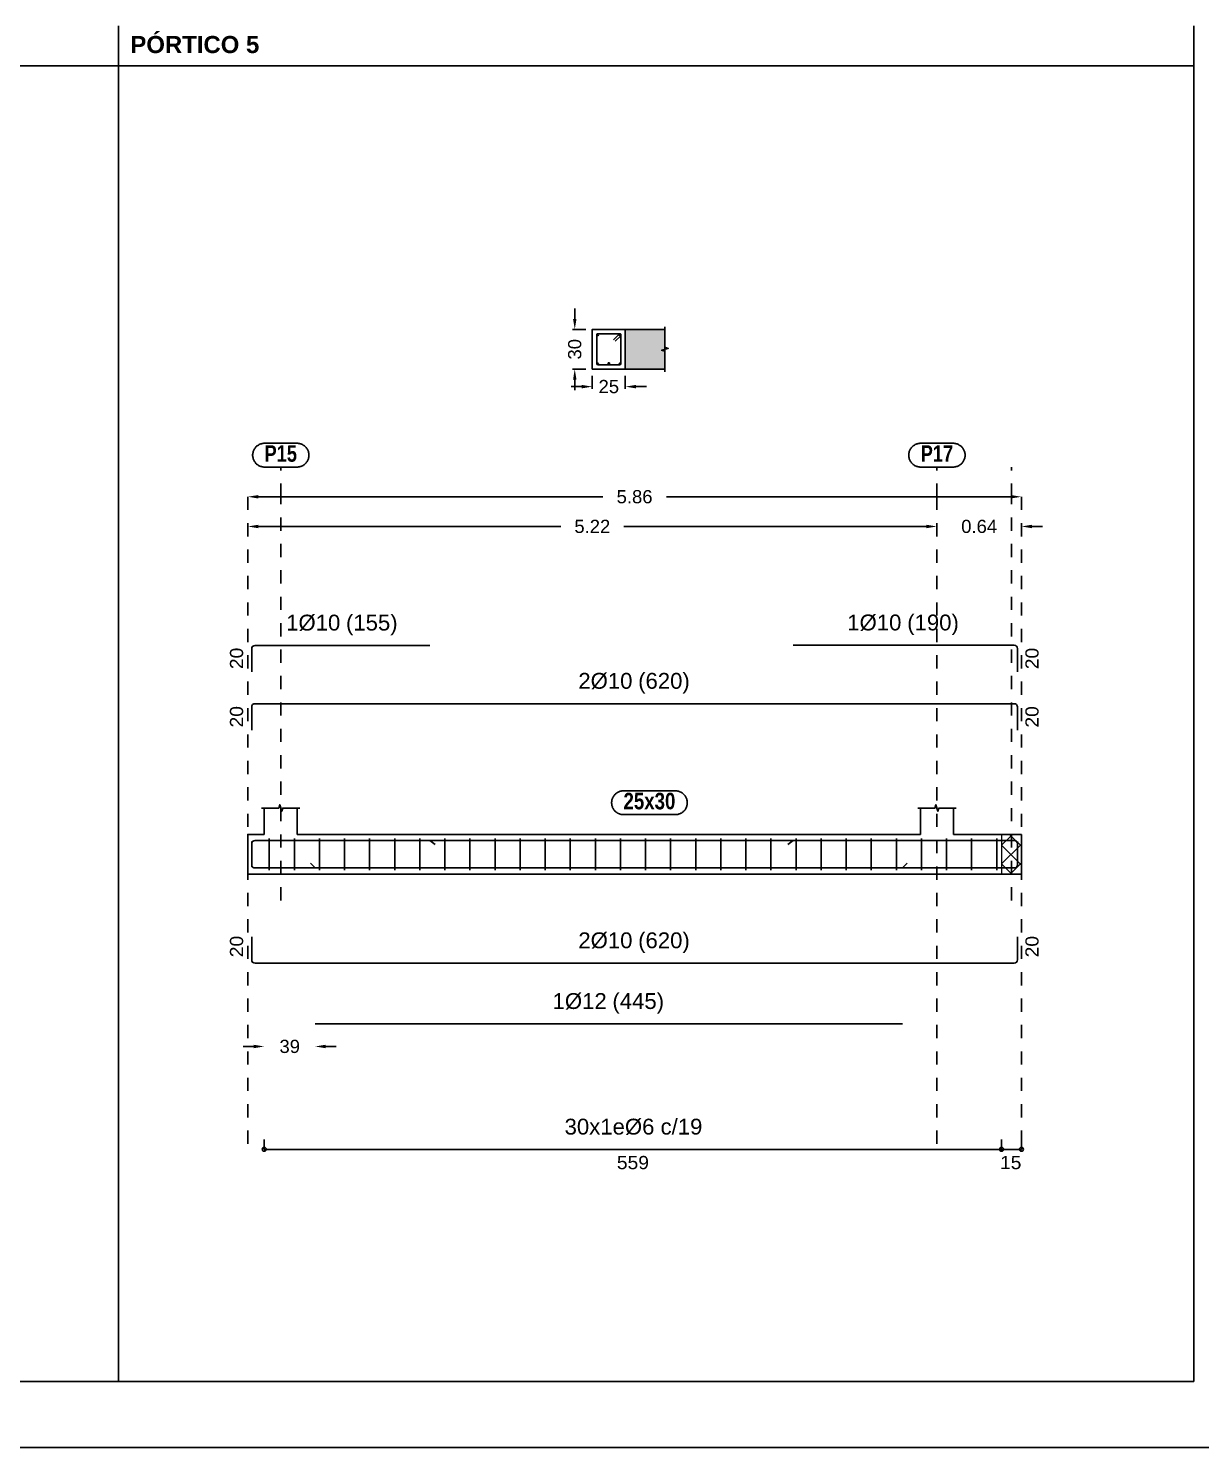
# Model space of a CAD drawing. Extents: x 2455 to 9764, y -806 to 181.
# Drawn here: x 4896.87 to 4905.75, y -582.59 to -571.84 of the extents above; entities that cross this region are included whole.
import ezdxf
from ezdxf.enums import TextEntityAlignment as Align

# ---------------------------------------------------------------- set-up
doc = ezdxf.new("R2010")
doc.units = 0
doc.header["$LTSCALE"] = 0.2
doc.header["$MEASUREMENT"] = 0
doc.linetypes.add('CYPE_RAYAPUNTO', pattern=[0.4125, 0.2025, -0.105, 0, -0.105])
doc.linetypes.add('PUNTOS2', pattern=[0.125, 0, -0.125])
doc.layers.add('01_cartela', color=6, linetype='CONTINUOUS', plot=False)
for name, color, linetype in [('01_cotas', 4, 'CONTINUOUS'), ('01_parcela', 7, 'CONTINUOUS'), ('01_primera', 5, 'CONTINUOUS'), ('01_texto cartela', 4, 'CONTINUOUS'), ('ALZ_CONT_NUDOS', 5, 'CONTINUOUS'), ('ALZ_CONT_VIG_HORMIGON', 5, 'CONTINUOUS'), ('ALZ_COT_COT_LIN_APOYOS', 120, 'CYPE_RAYAPUNTO'), ('ALZ_REF_REF_REFERENCIA', 3, 'CONTINUOUS'), ('ALZ_REF_TEXTO_REF_NOMBRE', 3, 'CONTINUOUS'), ('ARM_LONGITUDINAL_Ø10', 4, 'CONTINUOUS'), ('ARM_LONGITUDINAL_Ø12', 4, 'CONTINUOUS'), ('ARM_TRANSVERSAL_Ø6', 4, 'CONTINUOUS'), ('SEC_CONT_FORJADOS_SECCION', 8, 'CONTINUOUS'), ('SEC_CONT_VIG_HORMIGON_SECCION', 2, 'CONTINUOUS'), ('UNI_CORTANTES', 3, 'CONTINUOUS')]:
    doc.layers.add(name, color=color, linetype=linetype)
doc.layers.add('VIG_CARAS', color=5, linetype='CONTINUOUS', lineweight=9)
doc.styles.add('BERNARDO', font='GOTHICB.TTF')
doc.styles.add('CYPETXT_0.15', font='arial.ttf', dxfattribs={"height": 0.1})
doc.styles.add('Estilo1', font='swissel.ttf')
doc.styles.add('NIEVES2', font='sanss___.ttf')
doc.styles.add('NIEVES3', font='swisseb.ttf')
doc.styles.add('ROMANS', font='romans')
doc.dimstyles.new('DECIMAL-50', dxfattribs={"dimtxt": 0.08, "dimasz": 0.15, "dimexe": 0.05, "dimexo": 0.05, "dimgap": 0.09, "dimtad": 0, "dimzin": 0, "dimdsep": 46, "dimtxsty": 'ROMANS', "dimblk": 'DOTSMALL', "dimcen": 0.09, "dimclrt": 7, "dimadec": 0, "dimazin": 0, "dimtfac": 1.38, "dimtix": 1, "dimtofl": 0, "dimtmove": 2, "dimatfit": 3, "dimldrblk": 'OBLIQUE', "dimfxl": 1, "dimtolj": 1, "dimtzin": 0, "dimarcsym": 0})

# ---------------------------------------------------------------- blocks, each defined once
blk = doc.blocks.new('*D955')
at = {"layer": '01_cotas', "color": 0, "linetype": 'PUNTOS2', "lineweight": -2, "transparency": 16777216}
for p, q in [((4901.138, -574.468), (4901.138, -574.601)), ((4901.388, -574.468), (4901.388, -574.601))]:
    blk.add_line(p, q, dxfattribs=at)
at = {"layer": '01_cotas', "color": 0, "lineweight": -2, "transparency": 16777216}
for p, q in [((4901.058, -574.551), (4900.978, -574.551)), ((4901.468, -574.551), (4901.548, -574.551))]:
    blk.add_line(p, q, dxfattribs=at)
at = {"layer": '01_cotas', "color": 0, "transparency": 16777216}
for points in [[(4901.058, -574.538), (4901.058, -574.564), (4901.138, -574.551)], [(4901.468, -574.538), (4901.468, -574.564), (4901.388, -574.551)]]:
    blk.add_solid(points, dxfattribs=at)
at = {"layer": '01_cotas', "color": 5, "transparency": 16777216, "insert": (4901.263, -574.551), "char_height": 0.1, "attachment_point": 5, "style": 'Estilo1'}
blk.add_mtext('\\A1;25', dxfattribs=at)
blk = doc.blocks.new('*D956')
at = {"layer": '01_cotas', "color": 0, "lineweight": -2, "transparency": 16777216}
for p, q in [((4901.005, -574.038), (4901.005, -573.958)), ((4901.005, -574.498), (4901.005, -574.578))]:
    blk.add_line(p, q, dxfattribs=at)
at = {"layer": '01_cotas', "color": 0, "linetype": 'PUNTOS2', "lineweight": -2, "transparency": 16777216}
for p, q in [((4901.088, -574.118), (4900.955, -574.118)), ((4901.088, -574.418), (4900.955, -574.418))]:
    blk.add_line(p, q, dxfattribs=at)
at = {"layer": '01_cotas', "color": 0, "transparency": 16777216}
for points in [[(4900.992, -574.038), (4901.018, -574.038), (4901.005, -574.118)], [(4900.992, -574.498), (4901.018, -574.498), (4901.005, -574.418)]]:
    blk.add_solid(points, dxfattribs=at)
at = {"layer": '01_cotas', "color": 5, "transparency": 16777216, "insert": (4901.005, -574.268), "char_height": 0.1, "attachment_point": 5, "rotation": 90, "style": 'Estilo1'}
blk.add_mtext('\\A1;30', dxfattribs=at)
blk = doc.blocks.new('*D957')
at = {"layer": '01_cotas', "color": 0, "lineweight": -2, "transparency": 16777216}
for p, q in [((4898.608, -575.61), (4900.899, -575.61)), ((4903.668, -575.61), (4901.377, -575.61))]:
    blk.add_line(p, q, dxfattribs=at)
at = {"layer": '01_cotas', "color": 0, "transparency": 16777216}
for points in [[(4898.608, -575.597), (4898.608, -575.623), (4898.528, -575.61)], [(4903.668, -575.597), (4903.668, -575.623), (4903.748, -575.61)]]:
    blk.add_solid(points, dxfattribs=at)
at = {"layer": '01_cotas', "color": 5, "transparency": 16777216, "insert": (4901.138, -575.61), "char_height": 0.1, "attachment_point": 5, "style": 'Estilo1'}
blk.add_mtext('\\A1;5.22', dxfattribs=at)
blk = doc.blocks.new('*D958')
at = {"layer": '01_cotas', "color": 0, "lineweight": -2, "transparency": 16777216}
for p, q in [((4903.668, -575.61), (4903.588, -575.61)), ((4904.468, -575.61), (4904.548, -575.61))]:
    blk.add_line(p, q, dxfattribs=at)
at = {"layer": '01_cotas', "color": 0, "transparency": 16777216}
for points in [[(4903.668, -575.597), (4903.668, -575.623), (4903.748, -575.61)], [(4904.468, -575.597), (4904.468, -575.623), (4904.388, -575.61)]]:
    blk.add_solid(points, dxfattribs=at)
at = {"layer": '01_cotas', "color": 5, "transparency": 16777216, "insert": (4904.068, -575.61), "char_height": 0.1, "attachment_point": 5, "style": 'Estilo1'}
blk.add_mtext('\\A1;0.64', dxfattribs=at)
blk = doc.blocks.new('*D959')
at = {"layer": '01_cotas', "color": 0, "lineweight": -2, "transparency": 16777216}
for p, q in [((4898.608, -575.385), (4901.217, -575.385)), ((4904.308, -575.385), (4901.699, -575.385))]:
    blk.add_line(p, q, dxfattribs=at)
at = {"layer": '01_cotas', "color": 0, "transparency": 16777216}
for points in [[(4898.608, -575.372), (4898.608, -575.398), (4898.528, -575.385)], [(4904.308, -575.372), (4904.308, -575.398), (4904.388, -575.385)]]:
    blk.add_solid(points, dxfattribs=at)
at = {"layer": '01_cotas', "color": 5, "transparency": 16777216, "insert": (4901.458, -575.385), "char_height": 0.1, "attachment_point": 5, "style": 'Estilo1'}
blk.add_mtext('\\A1;5.86', dxfattribs=at)
blk = doc.blocks.new('*D960')
at = {"layer": '01_cotas', "color": 0, "lineweight": -2, "transparency": 16777216}
for p, q in [((4898.573, -579.548), (4898.493, -579.548)), ((4899.118, -579.548), (4899.198, -579.548))]:
    blk.add_line(p, q, dxfattribs=at)
at = {"layer": '01_cotas', "color": 0, "transparency": 16777216}
for points in [[(4898.573, -579.535), (4898.573, -579.561), (4898.653, -579.548)], [(4899.118, -579.535), (4899.118, -579.561), (4899.038, -579.548)]]:
    blk.add_solid(points, dxfattribs=at)
at = {"layer": '01_cotas', "color": 5, "transparency": 16777216, "insert": (4898.846, -579.548), "char_height": 0.1, "attachment_point": 5, "style": 'Estilo1'}
blk.add_mtext('\\A1;39', dxfattribs=at)

msp = doc.modelspace()

# ---------------------------------------------------------------- hatches: boundary and pattern name
at = {"layer": 'SEC_CONT_FORJADOS_SECCION', "true_color": 0xdad7d3}
msp.add_hatch(color=254, dxfattribs=at).paths.add_polyline_path([(4901.688, -574.118), (4901.388, -574.118), (4901.388, -574.418), (4901.688, -574.418)])

# ---------------------------------------------------------------- linework, layer by layer
at = {"layer": '01_cartela', "color": 3}
msp.add_lwpolyline([(4886.819, -561.051), (4886.819, -582.586), (4917.457, -582.586), (4917.457, -561.051)], close=True, dxfattribs=at)
at = {"layer": '01_parcela', "color": 7, "ltscale": 2.5}
for p, q in [((4897.549, -571.818), (4897.55, -582.086)), ((4905.693, -571.818), (4905.695, -582.086)), ((4905.695, -582.086), (4887.32, -582.086))]:
    msp.add_line(p, q, dxfattribs=at)
at = {"layer": '01_primera', "ltscale": 2.5}
msp.add_line((4887.318, -572.121), (4905.694, -572.121), dxfattribs=at)
at = {"layer": 'ALZ_CONT_NUDOS'}
for p, q in [((4898.653, -577.942), (4898.653, -577.742)), ((4898.903, -577.942), (4898.903, -577.742)), ((4903.623, -577.942), (4903.623, -577.742)), ((4903.873, -577.942), (4903.873, -577.742)), ((4904.388, -577.942), (4904.388, -578.242))]:
    msp.add_line(p, q, dxfattribs=at)
at = {"layer": 'ALZ_CONT_NUDOS', "lineweight": 0}
for p, q in [((4904.238, -578.024), (4904.32, -577.942)), ((4904.238, -578.165), (4904.388, -578.015)), ((4904.388, -578.032), (4904.298, -577.942)), ((4904.388, -578.174), (4904.238, -578.024)), ((4904.315, -578.242), (4904.238, -578.165)), ((4904.303, -578.242), (4904.388, -578.157))]:
    msp.add_line(p, q, dxfattribs=at)
at = {"layer": 'ALZ_CONT_NUDOS'}
for points in [[(4898.633, -577.742), (4898.763, -577.742), (4898.771, -577.717), (4898.786, -577.767), (4898.793, -577.742), (4898.923, -577.742)], [(4903.603, -577.742), (4903.733, -577.742), (4903.741, -577.717), (4903.756, -577.767), (4903.763, -577.742), (4903.893, -577.742)], [(4898.653, -577.942), (4898.528, -577.942), (4898.528, -578.242), (4898.653, -578.242), (4898.903, -578.242)], [(4904.238, -577.942), (4904.388, -577.942)], [(4903.623, -578.242), (4903.873, -578.242)], [(4904.238, -578.242), (4904.388, -578.242)]]:
    msp.add_lwpolyline(points, dxfattribs=at)
at = {"layer": 'ALZ_CONT_NUDOS', "lineweight": 0}
msp.add_lwpolyline([(4904.238, -577.942), (4904.238, -578.242), (4904.388, -578.242), (4904.388, -577.942), (4904.238, -577.942)], close=True, dxfattribs=at)
at = {"layer": 'ALZ_CONT_VIG_HORMIGON'}
for p, q in [((4898.903, -577.942), (4903.623, -577.942)), ((4903.873, -577.942), (4904.238, -577.942)), ((4898.903, -578.242), (4903.623, -578.242)), ((4903.873, -578.242), (4904.238, -578.242))]:
    msp.add_line(p, q, dxfattribs=at)
at = {"layer": 'ALZ_COT_COT_LIN_APOYOS'}
for p, q in [((4898.778, -575.385), (4898.778, -575.16)), ((4903.748, -575.385), (4903.748, -575.16)), ((4904.313, -575.385), (4904.313, -575.16)), ((4898.528, -575.385), (4898.528, -580.327)), ((4898.528, -575.385), (4898.528, -580.327)), ((4898.778, -578.442), (4898.778, -575.385)), ((4903.748, -575.385), (4903.748, -580.327)), ((4904.313, -578.442), (4904.313, -575.385)), ((4904.388, -575.385), (4904.388, -580.327)), ((4904.388, -575.385), (4904.388, -580.327))]:
    msp.add_line(p, q, dxfattribs=at)
at = {"layer": 'ALZ_REF_REF_REFERENCIA'}
for points in [[(4898.901, -574.98), (4898.907, -574.98), (4898.913, -574.981), (4898.919, -574.982), (4898.925, -574.983), (4898.931, -574.985), (4898.936, -574.987), (4898.942, -574.99), (4898.947, -574.993), (4898.952, -574.996), (4898.957, -574.999), (4898.961, -575.003), (4898.966, -575.007), (4898.97, -575.012), (4898.974, -575.017), (4898.977, -575.022), (4898.98, -575.027), (4898.983, -575.032), (4898.985, -575.038), (4898.987, -575.043), (4898.989, -575.049), (4898.99, -575.055), (4898.991, -575.061), (4898.991, -575.067), (4898.991, -575.073), (4898.991, -575.079), (4898.99, -575.085), (4898.989, -575.091), (4898.987, -575.097), (4898.985, -575.102), (4898.983, -575.108), (4898.98, -575.113), (4898.977, -575.118), (4898.974, -575.123), (4898.97, -575.128), (4898.966, -575.133), (4898.961, -575.137), (4898.957, -575.141), (4898.952, -575.144), (4898.947, -575.147), (4898.942, -575.15), (4898.936, -575.153), (4898.931, -575.155), (4898.925, -575.157), (4898.919, -575.158), (4898.913, -575.159), (4898.907, -575.16), (4898.901, -575.16), (4898.655, -575.16), (4898.649, -575.16), (4898.643, -575.159), (4898.637, -575.158), (4898.631, -575.157), (4898.626, -575.155), (4898.62, -575.153), (4898.614, -575.15), (4898.609, -575.147), (4898.604, -575.144), (4898.599, -575.141), (4898.595, -575.137), (4898.59, -575.133), (4898.586, -575.128), (4898.583, -575.123), (4898.579, -575.118), (4898.576, -575.113), (4898.573, -575.108), (4898.571, -575.102), (4898.569, -575.097), (4898.568, -575.091), (4898.566, -575.085), (4898.566, -575.079), (4898.565, -575.073), (4898.565, -575.067), (4898.566, -575.061), (4898.566, -575.055), (4898.568, -575.049), (4898.569, -575.043), (4898.571, -575.038), (4898.573, -575.032), (4898.576, -575.027), (4898.579, -575.022), (4898.583, -575.017), (4898.586, -575.012), (4898.59, -575.007), (4898.595, -575.003), (4898.599, -574.999), (4898.604, -574.996), (4898.609, -574.993), (4898.614, -574.99), (4898.62, -574.987), (4898.626, -574.985), (4898.631, -574.983), (4898.637, -574.982), (4898.643, -574.981), (4898.649, -574.98), (4898.655, -574.98), (4898.901, -574.98)], [(4903.871, -574.98), (4903.877, -574.98), (4903.883, -574.981), (4903.889, -574.982), (4903.895, -574.983), (4903.901, -574.985), (4903.906, -574.987), (4903.912, -574.99), (4903.917, -574.993), (4903.922, -574.996), (4903.927, -574.999), (4903.931, -575.003), (4903.936, -575.007), (4903.94, -575.012), (4903.944, -575.017), (4903.947, -575.022), (4903.95, -575.027), (4903.953, -575.032), (4903.955, -575.038), (4903.957, -575.043), (4903.959, -575.049), (4903.96, -575.055), (4903.961, -575.061), (4903.961, -575.067), (4903.961, -575.073), (4903.961, -575.079), (4903.96, -575.085), (4903.959, -575.091), (4903.957, -575.097), (4903.955, -575.102), (4903.953, -575.108), (4903.95, -575.113), (4903.947, -575.118), (4903.944, -575.123), (4903.94, -575.128), (4903.936, -575.133), (4903.931, -575.137), (4903.927, -575.141), (4903.922, -575.144), (4903.917, -575.147), (4903.912, -575.15), (4903.906, -575.153), (4903.901, -575.155), (4903.895, -575.157), (4903.889, -575.158), (4903.883, -575.159), (4903.877, -575.16), (4903.871, -575.16), (4903.625, -575.16), (4903.619, -575.16), (4903.613, -575.159), (4903.607, -575.158), (4903.601, -575.157), (4903.596, -575.155), (4903.59, -575.153), (4903.584, -575.15), (4903.579, -575.147), (4903.574, -575.144), (4903.569, -575.141), (4903.565, -575.137), (4903.56, -575.133), (4903.556, -575.128), (4903.553, -575.123), (4903.549, -575.118), (4903.546, -575.113), (4903.543, -575.108), (4903.541, -575.102), (4903.539, -575.097), (4903.538, -575.091), (4903.536, -575.085), (4903.536, -575.079), (4903.535, -575.073), (4903.535, -575.067), (4903.536, -575.061), (4903.536, -575.055), (4903.538, -575.049), (4903.539, -575.043), (4903.541, -575.038), (4903.543, -575.032), (4903.546, -575.027), (4903.549, -575.022), (4903.553, -575.017), (4903.556, -575.012), (4903.56, -575.007), (4903.565, -575.003), (4903.569, -574.999), (4903.574, -574.996), (4903.579, -574.993), (4903.584, -574.99), (4903.59, -574.987), (4903.596, -574.985), (4903.601, -574.983), (4903.607, -574.982), (4903.613, -574.981), (4903.619, -574.98), (4903.625, -574.98), (4903.871, -574.98)]]:
    msp.add_lwpolyline(points, close=True, dxfattribs=at)
at = {"layer": 'ALZ_REF_TEXTO_REF_NOMBRE', "color": 5}
msp.add_lwpolyline([(4901.767, -577.612), (4901.773, -577.612), (4901.779, -577.613), (4901.785, -577.614), (4901.791, -577.615), (4901.797, -577.617), (4901.802, -577.619), (4901.808, -577.622), (4901.813, -577.625), (4901.818, -577.628), (4901.823, -577.631), (4901.827, -577.635), (4901.832, -577.64), (4901.836, -577.644), (4901.84, -577.649), (4901.843, -577.654), (4901.846, -577.659), (4901.849, -577.664), (4901.851, -577.67), (4901.853, -577.675), (4901.855, -577.681), (4901.856, -577.687), (4901.857, -577.693), (4901.857, -577.699), (4901.857, -577.705), (4901.857, -577.711), (4901.856, -577.717), (4901.855, -577.723), (4901.853, -577.729), (4901.851, -577.734), (4901.849, -577.74), (4901.846, -577.745), (4901.843, -577.75), (4901.84, -577.755), (4901.836, -577.76), (4901.832, -577.765), (4901.827, -577.769), (4901.823, -577.773), (4901.818, -577.776), (4901.813, -577.78), (4901.808, -577.782), (4901.802, -577.785), (4901.797, -577.787), (4901.791, -577.789), (4901.785, -577.79), (4901.779, -577.791), (4901.773, -577.792), (4901.767, -577.792), (4901.374, -577.792), (4901.368, -577.792), (4901.362, -577.791), (4901.356, -577.79), (4901.35, -577.789), (4901.345, -577.787), (4901.339, -577.785), (4901.334, -577.782), (4901.328, -577.78), (4901.323, -577.776), (4901.318, -577.773), (4901.314, -577.769), (4901.309, -577.765), (4901.305, -577.76), (4901.302, -577.755), (4901.298, -577.75), (4901.295, -577.745), (4901.292, -577.74), (4901.29, -577.734), (4901.288, -577.729), (4901.287, -577.723), (4901.285, -577.717), (4901.285, -577.711), (4901.284, -577.705), (4901.284, -577.699), (4901.285, -577.693), (4901.285, -577.687), (4901.287, -577.681), (4901.288, -577.675), (4901.29, -577.67), (4901.292, -577.664), (4901.295, -577.659), (4901.298, -577.654), (4901.302, -577.649), (4901.305, -577.644), (4901.309, -577.64), (4901.314, -577.635), (4901.318, -577.631), (4901.323, -577.628), (4901.328, -577.625), (4901.334, -577.622), (4901.339, -577.619), (4901.345, -577.617), (4901.35, -577.615), (4901.356, -577.614), (4901.362, -577.613), (4901.368, -577.612), (4901.374, -577.612), (4901.767, -577.612)], close=True, dxfattribs=at)
at = {"layer": 'ARM_LONGITUDINAL_Ø10'}
for p, q in [((4899.908, -577.988), (4899.948, -578.018)), ((4902.658, -577.988), (4902.619, -578.019))]:
    msp.add_line(p, q, dxfattribs=at)
for points in [[(4898.558, -576.711), (4898.558, -576.536), (4898.56, -576.526), (4898.565, -576.518), (4898.574, -576.513), (4898.583, -576.511), (4899.908, -576.511)], [(4904.358, -576.71), (4904.358, -576.535), (4904.356, -576.525), (4904.351, -576.517), (4904.343, -576.512), (4904.333, -576.51), (4902.658, -576.51)], [(4898.558, -577.152), (4898.558, -576.977), (4898.56, -576.968), (4898.565, -576.959), (4898.574, -576.954), (4898.583, -576.952), (4904.333, -576.952), (4904.343, -576.954), (4904.351, -576.959), (4904.356, -576.968), (4904.358, -576.977), (4904.358, -577.152)], [(4898.558, -578.188), (4898.558, -578.013), (4898.56, -578.004), (4898.565, -577.995), (4898.574, -577.99), (4898.583, -577.988), (4904.333, -577.988), (4904.343, -577.99), (4904.351, -577.995), (4904.356, -578.004), (4904.358, -578.013), (4904.358, -578.188)], [(4898.558, -578.188), (4898.558, -578.013), (4898.56, -578.004), (4898.565, -577.995), (4898.574, -577.99), (4898.583, -577.988), (4899.908, -577.988)], [(4898.558, -577.996), (4898.558, -578.171), (4898.56, -578.181), (4898.565, -578.189), (4898.574, -578.194), (4898.583, -578.196), (4904.333, -578.196), (4904.343, -578.194), (4904.351, -578.189), (4904.356, -578.181), (4904.358, -578.171), (4904.358, -577.996)], [(4904.358, -578.188), (4904.358, -578.013), (4904.356, -578.004), (4904.351, -577.995), (4904.343, -577.99), (4904.333, -577.988), (4902.658, -577.988)], [(4898.558, -578.717), (4898.558, -578.892), (4898.56, -578.902), (4898.565, -578.91), (4898.574, -578.915), (4898.583, -578.917), (4904.333, -578.917), (4904.343, -578.915), (4904.351, -578.91), (4904.356, -578.902), (4904.358, -578.892), (4904.358, -578.717)]]:
    msp.add_lwpolyline(points, dxfattribs=at)
for centre in [(4901.179, -574.159), (4901.347, -574.159), (4901.179, -574.377), (4901.347, -574.377)]:
    msp.add_circle(centre, 0.005, dxfattribs=at)
at = {"layer": 'ARM_LONGITUDINAL_Ø12'}
for p, q in [((4899.038, -578.196), (4899.003, -578.161)), ((4903.488, -578.196), (4903.523, -578.161))]:
    msp.add_line(p, q, dxfattribs=at)
for points in [[(4899.038, -578.196), (4903.488, -578.196)], [(4899.038, -579.377), (4903.488, -579.377)]]:
    msp.add_lwpolyline(points, dxfattribs=at)
msp.add_circle((4901.263, -574.376), 0.006, dxfattribs=at)
at = {"layer": 'ARM_TRANSVERSAL_Ø6'}
for p, q in [((4898.691, -577.972), (4898.691, -578.212)), ((4898.881, -577.972), (4898.881, -578.212)), ((4899.071, -577.972), (4899.071, -578.212)), ((4899.261, -577.972), (4899.261, -578.212)), ((4899.451, -577.972), (4899.451, -578.212)), ((4899.641, -577.972), (4899.641, -578.212)), ((4899.831, -577.972), (4899.831, -578.212)), ((4900.021, -577.972), (4900.021, -578.212)), ((4900.211, -577.972), (4900.211, -578.212)), ((4900.401, -577.972), (4900.401, -578.212)), ((4900.591, -577.972), (4900.591, -578.212)), ((4900.781, -577.972), (4900.781, -578.212)), ((4900.971, -577.972), (4900.971, -578.212)), ((4901.161, -577.972), (4901.161, -578.212)), ((4901.351, -577.972), (4901.351, -578.212)), ((4901.541, -577.972), (4901.541, -578.212)), ((4901.731, -577.972), (4901.731, -578.212)), ((4901.921, -577.972), (4901.921, -578.212)), ((4902.111, -577.972), (4902.111, -578.212)), ((4902.301, -577.972), (4902.301, -578.212)), ((4902.491, -577.972), (4902.491, -578.212)), ((4902.681, -577.972), (4902.681, -578.212)), ((4902.871, -577.972), (4902.871, -578.212)), ((4903.061, -577.972), (4903.061, -578.212)), ((4903.251, -577.972), (4903.251, -578.212)), ((4903.441, -577.972), (4903.441, -578.212)), ((4903.631, -577.972), (4903.631, -578.212)), ((4903.821, -577.972), (4903.821, -578.212)), ((4904.011, -577.972), (4904.011, -578.212)), ((4904.201, -577.972), (4904.201, -578.212))]:
    msp.add_line(p, q, dxfattribs=at)
msp.add_lwpolyline([(4901.31, -574.207), (4901.353, -574.165), (4901.354, -574.163), (4901.354, -574.162), (4901.355, -574.161), (4901.355, -574.159), (4901.355, -574.157), (4901.354, -574.156), (4901.354, -574.155), (4901.353, -574.153), (4901.352, -574.152), (4901.35, -574.152), (4901.349, -574.151), (4901.347, -574.151), (4901.179, -574.151), (4901.176, -574.152), (4901.173, -574.153), (4901.172, -574.156), (4901.171, -574.159), (4901.171, -574.377), (4901.172, -574.38), (4901.173, -574.383), (4901.176, -574.384), (4901.179, -574.385), (4901.347, -574.385), (4901.35, -574.384), (4901.353, -574.383), (4901.354, -574.38), (4901.355, -574.377), (4901.355, -574.159), (4901.355, -574.157), (4901.354, -574.156), (4901.354, -574.155), (4901.353, -574.153), (4901.352, -574.152), (4901.35, -574.152), (4901.349, -574.151), (4901.347, -574.151), (4901.346, -574.151), (4901.344, -574.152), (4901.343, -574.152), (4901.341, -574.153), (4901.299, -574.196)], dxfattribs=at)
at = {"layer": 'SEC_CONT_FORJADOS_SECCION', "color": 254, "true_color": 0xdad7d3}
msp.add_lwpolyline([(4901.688, -574.118), (4901.388, -574.118), (4901.388, -574.418), (4901.688, -574.418)], close=True, dxfattribs=at)
at = {"layer": 'SEC_CONT_FORJADOS_SECCION'}
for points in [[(4901.688, -574.118), (4901.388, -574.118), (4901.388, -574.418), (4901.688, -574.418)], [(4901.688, -574.098), (4901.688, -574.253), (4901.713, -574.261), (4901.663, -574.276), (4901.688, -574.283), (4901.688, -574.438)]]:
    msp.add_lwpolyline(points, dxfattribs=at)
at = {"layer": 'SEC_CONT_VIG_HORMIGON_SECCION'}
msp.add_lwpolyline([(4901.388, -574.118), (4901.138, -574.118), (4901.138, -574.418), (4901.388, -574.418), (4901.388, -574.118)], close=True, dxfattribs=at)
at = {"layer": 'UNI_CORTANTES', "color": 2}
for p, q in [((4898.653, -580.327), (4898.653, -580.252)), ((4904.238, -580.327), (4904.238, -580.252))]:
    msp.add_line(p, q, dxfattribs=at)
for points in [[(4898.653, -580.327), (4904.238, -580.327), (4904.238, -580.252)], [(4904.238, -580.327), (4904.388, -580.327), (4904.388, -580.252)]]:
    msp.add_lwpolyline(points, dxfattribs=at)
for centre in [(4898.653, -580.327), (4904.238, -580.327), (4904.238, -580.327), (4904.388, -580.327)]:
    msp.add_circle(centre, 0.015, dxfattribs=at)

# ---------------------------------------------------------------- texts
at = {"layer": '01_texto cartela', "color": 7, "style": 'NIEVES3'}
msp.add_text('PÓRTICO 5', height=0.1297, dxfattribs=at).set_placement((4897.639, -572.025))
at = {"layer": 'ALZ_REF_TEXTO_REF_NOMBRE', "color": 5, "style": 'BERNARDO'}
for s, width, p, p2 in [('P15', 0.841304, (4898.655, -575.12), (4898.901, -575.12)), ('P17', 0.841304, (4903.625, -575.12), (4903.871, -575.12)), ('25x30', 0.806421, (4901.374, -577.752), (4901.767, -577.752))]:
    msp.add_text(s, height=0.125, dxfattribs=dict(at, width=width)).set_placement(p, p2, align=Align.FIT)
at = {"layer": 'UNI_CORTANTES', "color": 4, "style": 'CYPETXT_0.15', "width": 1.042546}
for p, p2 in [((4898.493, -576.69), (4898.493, -576.528)), ((4904.518, -576.691), (4904.518, -576.529)), ((4898.493, -577.132), (4898.493, -576.97)), ((4904.518, -577.133), (4904.518, -576.971)), ((4898.493, -578.872), (4898.493, -578.71)), ((4904.518, -578.873), (4904.518, -578.711))]:
    msp.add_text('20', height=0.1, rotation=90, dxfattribs=at).set_placement(p, p2, align=Align.FIT)
at = {"layer": 'UNI_CORTANTES', "color": 2, "style": 'CYPETXT_0.15', "width": 1.042546}
for s, p, p2 in [('559', (4901.324, -580.477), (4901.567, -580.477)), ('15', (4904.226, -580.477), (4904.388, -580.477))]:
    msp.add_text(s, height=0.1, dxfattribs=at).set_placement(p, p2, align=Align.FIT)
at = {"layer": 'VIG_CARAS', "color": 5, "style": 'NIEVES2'}
for s, p in [('1%%c10', (4898.819, -576.434)), ('(155)', (4899.272, -576.434)), ('1%%c10', (4903.069, -576.433)), ('(190)', (4903.523, -576.433)), ('2%%c10', (4901.032, -576.875)), ('(620)', (4901.485, -576.875)), ('2%%c10', (4901.032, -578.84)), ('(620)', (4901.485, -578.84)), ('1%%c12', (4900.837, -579.3)), ('(445)', (4901.29, -579.3))]:
    msp.add_text(s, height=0.12, dxfattribs=at).set_placement(p, align=Align.BOTTOM_LEFT)
at = {"layer": 'VIG_CARAS', "color": 4, "style": 'NIEVES2'}
msp.add_text('30x1e%%c6 c/19', height=0.12, dxfattribs=at).set_placement((4900.928, -580.251), align=Align.BOTTOM_LEFT)

# ---------------------------------------------------------------- dimensions: what is measured, and where the dimension line sits
at = {"layer": '01_cotas', "color": 2}
for p1, p2, distance, text, picture, middle in [((4901.138, -574.418), (4901.138, -574.118), 0.133, '30', '*D956', (4901.005, -574.268)), ((4901.138, -574.418), (4901.388, -574.418), -0.133, '25', '*D955', (4901.263, -574.551)), ((4904.388, -575.385), (4898.528, -575.385), 0, '5.86', '*D959', (4901.458, -575.385)), ((4903.748, -575.61), (4898.528, -575.61), 0, '5.22', '*D957', (4901.138, -575.61)), ((4904.388, -575.61), (4903.748, -575.61), 0, '0.64', '*D958', (4904.068, -575.61)), ((4898.653, -579.548), (4899.038, -579.548), 0, '39', '*D960', (4898.846, -579.548))]:
    dim = msp.add_aligned_dim(p1=p1, p2=p2, distance=distance, text=text, dimstyle='DECIMAL-50', override={"dimtxt": 0.1, "dimasz": 0.08, "dimtxsty": 'Estilo1', "dimsah": 1, "dimclrt": 5, "dimfxl": 0.09, "dimarcsym": 2}, dxfattribs=at)
    dim.commit()
    dim.dimension.update_dxf_attribs({"geometry": picture, "text_midpoint": middle})

doc.saveas('drawing.dxf')
